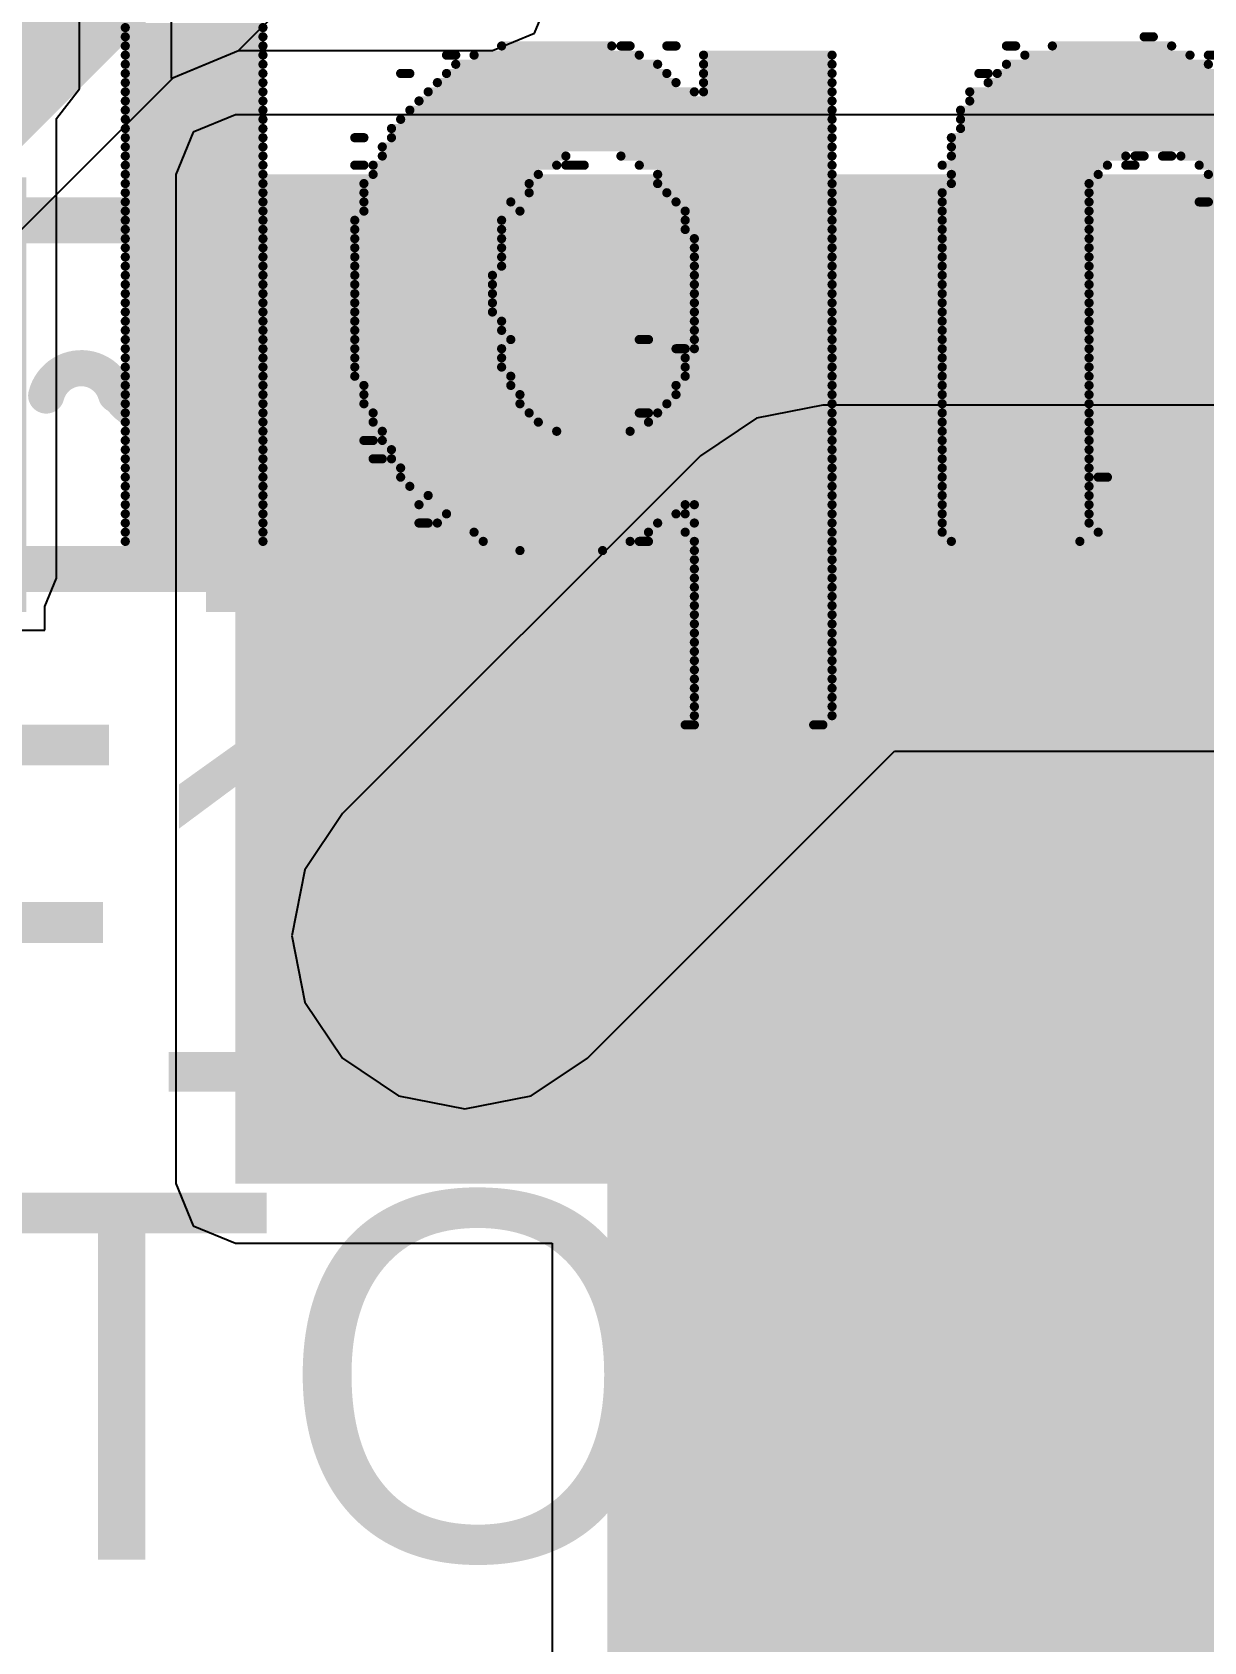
# Model space of a CAD drawing. Header units: millimetres. Extents: x -0.42 to 2.4, y -0.33 to 1.81.
# Drawn here: x 0.3799 to 0.5075, y 0.3821 to 0.5575 of the extents above; entities that cross this region are included whole.
import ezdxf

# ---------------------------------------------------------------- set-up
doc = ezdxf.new("R2010")
doc.units = ezdxf.units.MM
doc.header["$MEASUREMENT"] = 0
for name, color, linetype in [('BottomLayer', 5, 'Continuous'), ('BottomOverlay', 54, 'Continuous'), ('BottomSolder', 6, 'Continuous'), ('TopLayer', 1, 'Continuous'), ('TopOverlay', 2, 'Continuous'), ('TopPaste', 8, 'Continuous'), ('TopSolder', 216, 'Continuous'), ('ViaHoleLayer', 16, 'Continuous')]:
    doc.layers.add(name, color=color, linetype=linetype)
doc.styles.add('Arial', font='arial.ttf', dxfattribs={"height": 0.2})

# ---------------------------------------------------------------- blocks, each defined once
blk = doc.blocks.new('SOT_89_3_16')
at = {"layer": 'TopLayer'}
blk.add_hatch(color=1, dxfattribs=at).paths.add_polyline_path([(-0.03805, 0.10423), (0.03805, 0.10423), (0.03805, -0.01506), (-0.03805, -0.01506)])
at = {"layer": 'TopPaste'}
blk.add_hatch(color=8, dxfattribs=at).paths.add_polyline_path([(-0.03805, 0.10423), (0.03805, 0.10423), (0.03805, -0.01506), (-0.03805, -0.01506)])
at = {"layer": 'TopSolder'}
blk.add_hatch(color=216, dxfattribs=at).paths.add_polyline_path([(-0.04205, 0.10823), (0.04205, 0.10823), (0.04205, -0.01906), (-0.04205, -0.01906)])
at = {"layer": 'TopOverlay', "const_width": 0.005}
for points in [[(-0.091, -0.035), (-0.091, 0.068)], [(-0.091, 0.068), (-0.044, 0.068)]]:
    blk.add_lwpolyline(points, dxfattribs=at)
at = {"layer": 'TopOverlay', "const_width": 0.0025}
for points in [[(-0.09225, 0.068, 1), (-0.08975, 0.068, 1)], [(-0.09225, 0.068, 1), (-0.08975, 0.068, 1)], [(-0.04525, 0.068, 1), (-0.04275, 0.068, 1)]]:
    blk.add_lwpolyline(points, format="xyb", close=True, dxfattribs=at)
blk = doc.blocks.new('_____0603_38')
at = {"layer": 'TopLayer'}
for points in [[(-0.01378, -0.01969), (-0.05315, -0.01969), (-0.05315, 0.01969), (-0.01378, 0.01969)], [(0.05315, -0.01969), (0.01378, -0.01969), (0.01378, 0.01969), (0.05315, 0.01969)]]:
    blk.add_hatch(color=1, dxfattribs=at).paths.add_polyline_path(points)
at = {"layer": 'TopPaste'}
for points in [[(-0.01378, -0.01969), (-0.05315, -0.01969), (-0.05315, 0.01969), (-0.01378, 0.01969)], [(0.05315, -0.01969), (0.01378, -0.01969), (0.01378, 0.01969), (0.05315, 0.01969)]]:
    blk.add_hatch(color=8, dxfattribs=at).paths.add_polyline_path(points)
at = {"layer": 'TopSolder'}
for points in [[(-0.00978, -0.02369), (-0.05715, -0.02369), (-0.05715, 0.02369), (-0.00978, 0.02369)], [(0.05715, -0.02369), (0.00978, -0.02369), (0.00978, 0.02369), (0.05715, 0.02369)]]:
    blk.add_hatch(color=216, dxfattribs=at).paths.add_polyline_path(points)
at = {"layer": 'TopOverlay', "const_width": 0.005}
for points in [[(-0.01, 0.019), (0.01, 0.019)], [(-0.01, -0.019), (0.01, -0.019)]]:
    blk.add_lwpolyline(points, dxfattribs=at)
at = {"layer": 'TopOverlay'}
for points, const_width in [([(-0.01125, 0.019, 1), (-0.00875, 0.019, 1)], 0.0025), ([(0.00875, 0.019, 1), (0.01125, 0.019, 1)], 0.0025), ([(0.00674, 0.00181, 1), (0.00871, 0.00181, 1)], 0.00197), ([(-0.0086, -0.0001, 1), (-0.00663, -0.0001, 1)], 0.00197), ([(-0.00098, 0, 1), (0.00098, 0, 1)], 0.00197), ([(-0.00071, 0.00008, 1), (0.00126, 0.00008, 1)], 0.00197), ([(-0.01125, -0.019, 1), (-0.00875, -0.019, 1)], 0.0025), ([(0.00875, -0.019, 1), (0.01125, -0.019, 1)], 0.0025)]:
    blk.add_lwpolyline(points, format="xyb", close=True, dxfattribs=dict(at, const_width=const_width))
at = {"layer": 'TopOverlay', "const_width": 0.00394}
for points in [[(-0.00761, -0.0001, -0.770164), (0, 0)], [(0.00773, 0.00181, -0.784117), (0.00028, 0.00008)]]:
    blk.add_lwpolyline(points, format="xyb", dxfattribs=at)

msp = doc.modelspace()

# ---------------------------------------------------------------- hatches: boundary and pattern name
at = {"layer": 'BottomLayer'}
h = msp.add_hatch(color=5, dxfattribs=at)
edge = h.paths.add_edge_path()
edge.add_arc((0.469, 0.498), 0.01181, 0, 360)
h = msp.add_hatch(color=5, dxfattribs=at)
edge = h.paths.add_edge_path()
edge.add_arc((0.427, 0.459), 0.01181, 0, 360)
at = {"layer": 'BottomSolder'}
h = msp.add_hatch(color=6, dxfattribs=at)
edge = h.paths.add_edge_path()
edge.add_arc((0.469, 0.498), 0.01581, 0, 360)
h = msp.add_hatch(color=6, dxfattribs=at)
edge = h.paths.add_edge_path()
edge.add_arc((0.52, 0.498), 0.01581, 0, 360)
h = msp.add_hatch(color=6, dxfattribs=at)
edge = h.paths.add_edge_path()
edge.add_arc((0.427, 0.459), 0.01581, 0, 360)
at = {"layer": 'TopLayer'}
for points in [[(0.402, 0.432), (0.626, 0.432), (0.626, 0.542), (0.402, 0.542)], [(0.443, 0.377), (0.626, 0.377), (0.626, 0.47), (0.443, 0.47)]]:
    msp.add_hatch(color=1, dxfattribs=at).paths.add_polyline_path(points)
h = msp.add_hatch(color=1, dxfattribs=at)
edge = h.paths.add_edge_path()
edge.add_arc((0.469, 0.498), 0.01181, 0, 360)
h = msp.add_hatch(color=1, dxfattribs=at)
edge = h.paths.add_edge_path()
edge.add_arc((0.427, 0.459), 0.01181, 0, 360)
at = {"layer": 'TopSolder'}
h = msp.add_hatch(color=216, dxfattribs=at)
edge = h.paths.add_edge_path()
edge.add_arc((0.469, 0.498), 0.01581, 0, 360)
h = msp.add_hatch(color=216, dxfattribs=at)
edge = h.paths.add_edge_path()
edge.add_arc((0.52, 0.498), 0.01581, 0, 360)
h = msp.add_hatch(color=216, dxfattribs=at)
edge = h.paths.add_edge_path()
edge.add_arc((0.427, 0.459), 0.01581, 0, 360)
at = {"layer": 'ViaHoleLayer'}
h = msp.add_hatch(color=16, dxfattribs=at)
edge = h.paths.add_edge_path()
edge.add_arc((0.469, 0.498), 0.00591, 0, 360)
h = msp.add_hatch(color=16, dxfattribs=at)
edge = h.paths.add_edge_path()
edge.add_arc((0.427, 0.459), 0.00591, 0, 360)

# ---------------------------------------------------------------- linework, layer by layer
at = {"layer": 'BottomLayer'}
for p, q in [((0.40235, 0.55551), (0.40849, 0.56165)), ((0.39524, 0.55256), (0.40235, 0.55551)), ((0.31386, 0.47119), (0.39524, 0.55256)), ((0.466, 0.51686), (0.45878, 0.51543)), ((0.56497, 0.51686), (0.466, 0.51686)), ((0.45878, 0.51543), (0.45266, 0.51134)), ((0.45266, 0.51134), (0.41366, 0.47234)), ((0.44034, 0.44566), (0.47381, 0.47914)), ((0.47381, 0.47914), (0.56319, 0.47914)), ((0.41366, 0.47234), (0.40957, 0.46622)), ((0.40957, 0.46622), (0.40814, 0.459)), ((0.40814, 0.459), (0.40957, 0.45178)), ((0.40957, 0.45178), (0.41366, 0.44566)), ((0.41366, 0.44566), (0.41978, 0.44157)), ((0.43422, 0.44157), (0.44034, 0.44566)), ((0.41978, 0.44157), (0.427, 0.44014)), ((0.427, 0.44014), (0.43422, 0.44157))]:
    msp.add_line(p, q, dxfattribs=at)
at = {"layer": 'BottomLayer', "const_width": 0.025}
for points in [[(0.295, 0.479), (0.39, 0.574)], [(0.427, 0.459), (0.466, 0.498)], [(0.466, 0.498), (0.52, 0.498)], [(0.52, 0.498), (0.569, 0.498)]]:
    msp.add_lwpolyline(points, dxfattribs=at)
at = {"layer": 'BottomLayer', "const_width": 0.0125}
for points in [[(0.45975, 0.498, 1), (0.47225, 0.498, 1)], [(0.45975, 0.498, 1), (0.47225, 0.498, 1)], [(0.51375, 0.498, 1), (0.52625, 0.498, 1)], [(0.51375, 0.498, 1), (0.52625, 0.498, 1)], [(0.42075, 0.459, 1), (0.43325, 0.459, 1)]]:
    msp.add_lwpolyline(points, format="xyb", close=True, dxfattribs=at)
at = {"layer": 'BottomOverlay', "const_width": 0.001}
for points in [[(0.39, 0.558), (0.405, 0.558)], [(0.39, 0.557), (0.405, 0.557)], [(0.39, 0.556), (0.405, 0.556)], [(0.431, 0.556), (0.443, 0.556)], [(0.444, 0.556), (0.445, 0.556)], [(0.449, 0.556), (0.45, 0.556)], [(0.486, 0.556), (0.487, 0.556)], [(0.491, 0.556), (0.504, 0.556)], [(0.501, 0.557), (0.502, 0.557)], [(0.39, 0.555), (0.405, 0.555)], [(0.39, 0.554), (0.405, 0.554)], [(0.425, 0.555), (0.426, 0.555)], [(0.426, 0.554), (0.448, 0.554)], [(0.428, 0.555), (0.446, 0.555)], [(0.453, 0.555), (0.467, 0.555)], [(0.453, 0.554), (0.467, 0.554)], [(0.486, 0.554), (0.508, 0.554)], [(0.488, 0.555), (0.506, 0.555)], [(0.508, 0.555), (0.509, 0.555)], [(0.39, 0.553), (0.405, 0.553)], [(0.42, 0.553), (0.421, 0.553)], [(0.425, 0.553), (0.449, 0.553)], [(0.453, 0.553), (0.467, 0.553)], [(0.483, 0.553), (0.484, 0.553)], [(0.485, 0.553), (0.509, 0.553)], [(0.39, 0.552), (0.405, 0.552)], [(0.39, 0.551), (0.405, 0.551)], [(0.423, 0.551), (0.452, 0.551)], [(0.424, 0.552), (0.45, 0.552)], [(0.453, 0.552), (0.467, 0.552)], [(0.453, 0.551), (0.467, 0.551)], [(0.482, 0.551), (0.511, 0.551)], [(0.484, 0.552), (0.511, 0.552)], [(0.39, 0.55), (0.405, 0.55)], [(0.39, 0.549), (0.405, 0.549)], [(0.421, 0.549), (0.467, 0.549)], [(0.422, 0.55), (0.467, 0.55)], [(0.481, 0.549), (0.558, 0.549)], [(0.482, 0.55), (0.512, 0.55)], [(0.39, 0.548), (0.405, 0.548)], [(0.39, 0.547), (0.405, 0.547)], [(0.419, 0.547), (0.467, 0.547)], [(0.42, 0.548), (0.467, 0.548)], [(0.481, 0.548), (0.558, 0.548)], [(0.481, 0.547), (0.558, 0.547)], [(0.39, 0.546), (0.405, 0.546)], [(0.415, 0.546), (0.416, 0.546)], [(0.419, 0.546), (0.467, 0.546)], [(0.48, 0.546), (0.558, 0.546)], [(0.39, 0.545), (0.405, 0.545)], [(0.39, 0.544), (0.405, 0.544)], [(0.418, 0.545), (0.467, 0.545)], [(0.418, 0.544), (0.438, 0.544)], [(0.444, 0.544), (0.467, 0.544)], [(0.48, 0.545), (0.558, 0.545)], [(0.48, 0.544), (0.499, 0.544)], [(0.5, 0.544), (0.501, 0.544)], [(0.503, 0.544), (0.504, 0.544)], [(0.505, 0.544), (0.529, 0.544)], [(0.39, 0.543), (0.405, 0.543)], [(0.39, 0.542), (0.405, 0.542)], [(0.415, 0.543), (0.416, 0.543)], [(0.417, 0.543), (0.437, 0.543)], [(0.417, 0.542), (0.435, 0.542)], [(0.438, 0.543), (0.44, 0.543)], [(0.446, 0.543), (0.467, 0.543)], [(0.448, 0.542), (0.467, 0.542)], [(0.479, 0.543), (0.497, 0.543)], [(0.48, 0.542), (0.496, 0.542)], [(0.499, 0.543), (0.5, 0.543)], [(0.507, 0.543), (0.528, 0.543)], [(0.508, 0.542), (0.528, 0.542)], [(0.39, 0.541), (0.405, 0.541)], [(0.39, 0.54), (0.405, 0.54)], [(0.416, 0.541), (0.434, 0.541)], [(0.416, 0.54), (0.434, 0.54)], [(0.448, 0.541), (0.467, 0.541)], [(0.449, 0.54), (0.467, 0.54)], [(0.479, 0.54), (0.495, 0.54)], [(0.48, 0.541), (0.495, 0.541)], [(0.39, 0.539), (0.405, 0.539)], [(0.416, 0.539), (0.432, 0.539)], [(0.45, 0.539), (0.467, 0.539)], [(0.479, 0.539), (0.495, 0.539)], [(0.507, 0.539), (0.508, 0.539)], [(0.39, 0.538), (0.405, 0.538)], [(0.39, 0.537), (0.405, 0.537)], [(0.415, 0.537), (0.431, 0.537)], [(0.416, 0.538), (0.433, 0.538)], [(0.451, 0.538), (0.467, 0.538)], [(0.451, 0.537), (0.467, 0.537)], [(0.479, 0.538), (0.495, 0.538)], [(0.479, 0.537), (0.495, 0.537)], [(0.39, 0.536), (0.405, 0.536)], [(0.39, 0.535), (0.405, 0.535)], [(0.415, 0.536), (0.431, 0.536)], [(0.415, 0.535), (0.431, 0.535)], [(0.451, 0.536), (0.467, 0.536)], [(0.452, 0.535), (0.467, 0.535)], [(0.479, 0.536), (0.495, 0.536)], [(0.479, 0.535), (0.495, 0.535)], [(0.39, 0.534), (0.405, 0.534)], [(0.39, 0.533), (0.405, 0.533)], [(0.415, 0.534), (0.431, 0.534)], [(0.415, 0.533), (0.431, 0.533)], [(0.452, 0.534), (0.467, 0.534)], [(0.452, 0.533), (0.467, 0.533)], [(0.479, 0.534), (0.495, 0.534)], [(0.479, 0.533), (0.495, 0.533)], [(0.39, 0.532), (0.405, 0.532)], [(0.415, 0.532), (0.431, 0.532)], [(0.452, 0.532), (0.467, 0.532)], [(0.479, 0.532), (0.495, 0.532)], [(0.39, 0.531), (0.405, 0.531)], [(0.39, 0.53), (0.405, 0.53)], [(0.415, 0.531), (0.43, 0.531)], [(0.415, 0.53), (0.43, 0.53)], [(0.452, 0.531), (0.467, 0.531)], [(0.452, 0.53), (0.467, 0.53)], [(0.479, 0.531), (0.495, 0.531)], [(0.479, 0.53), (0.495, 0.53)], [(0.39, 0.529), (0.405, 0.529)], [(0.39, 0.528), (0.405, 0.528)], [(0.415, 0.529), (0.43, 0.529)], [(0.415, 0.528), (0.43, 0.528)], [(0.452, 0.529), (0.467, 0.529)], [(0.452, 0.528), (0.467, 0.528)], [(0.479, 0.529), (0.495, 0.529)], [(0.479, 0.528), (0.495, 0.528)], [(0.39, 0.527), (0.405, 0.527)], [(0.39, 0.526), (0.405, 0.526)], [(0.415, 0.527), (0.43, 0.527)], [(0.415, 0.526), (0.431, 0.526)], [(0.452, 0.527), (0.467, 0.527)], [(0.452, 0.526), (0.467, 0.526)], [(0.479, 0.527), (0.495, 0.527)], [(0.479, 0.526), (0.495, 0.526)], [(0.39, 0.525), (0.405, 0.525)], [(0.415, 0.525), (0.431, 0.525)], [(0.452, 0.525), (0.467, 0.525)], [(0.479, 0.525), (0.495, 0.525)], [(0.39, 0.524), (0.405, 0.524)], [(0.39, 0.523), (0.405, 0.523)], [(0.415, 0.524), (0.432, 0.524)], [(0.415, 0.523), (0.431, 0.523)], [(0.446, 0.524), (0.447, 0.524)], [(0.45, 0.523), (0.451, 0.523)], [(0.452, 0.524), (0.467, 0.524)], [(0.452, 0.523), (0.467, 0.523)], [(0.479, 0.524), (0.495, 0.524)], [(0.479, 0.523), (0.495, 0.523)], [(0.39, 0.522), (0.405, 0.522)], [(0.39, 0.521), (0.405, 0.521)], [(0.415, 0.522), (0.431, 0.522)], [(0.415, 0.521), (0.431, 0.521)], [(0.451, 0.522), (0.467, 0.522)], [(0.451, 0.521), (0.467, 0.521)], [(0.479, 0.522), (0.495, 0.522)], [(0.479, 0.521), (0.495, 0.521)], [(0.39, 0.52), (0.405, 0.52)], [(0.39, 0.519), (0.405, 0.519)], [(0.415, 0.52), (0.432, 0.52)], [(0.416, 0.519), (0.432, 0.519)], [(0.45, 0.519), (0.467, 0.519)], [(0.451, 0.52), (0.467, 0.52)], [(0.479, 0.52), (0.495, 0.52)], [(0.479, 0.519), (0.495, 0.519)], [(0.39, 0.518), (0.405, 0.518)], [(0.416, 0.518), (0.433, 0.518)], [(0.45, 0.518), (0.467, 0.518)], [(0.479, 0.518), (0.495, 0.518)], [(0.39, 0.517), (0.405, 0.517)], [(0.39, 0.516), (0.405, 0.516)], [(0.416, 0.517), (0.433, 0.517)], [(0.417, 0.516), (0.434, 0.516)], [(0.446, 0.516), (0.447, 0.516)], [(0.448, 0.516), (0.467, 0.516)], [(0.449, 0.517), (0.467, 0.517)], [(0.479, 0.517), (0.495, 0.517)], [(0.479, 0.516), (0.495, 0.516)], [(0.39, 0.515), (0.405, 0.515)], [(0.39, 0.514), (0.405, 0.514)], [(0.417, 0.515), (0.435, 0.515)], [(0.418, 0.514), (0.437, 0.514)], [(0.445, 0.514), (0.467, 0.514)], [(0.447, 0.515), (0.467, 0.515)], [(0.479, 0.515), (0.495, 0.515)], [(0.479, 0.514), (0.495, 0.514)], [(0.39, 0.513), (0.405, 0.513)], [(0.39, 0.512), (0.405, 0.512)], [(0.416, 0.513), (0.417, 0.513)], [(0.418, 0.513), (0.467, 0.513)], [(0.419, 0.512), (0.467, 0.512)], [(0.479, 0.513), (0.495, 0.513)], [(0.479, 0.512), (0.495, 0.512)], [(0.39, 0.511), (0.405, 0.511)], [(0.417, 0.511), (0.418, 0.511)], [(0.419, 0.511), (0.467, 0.511)], [(0.479, 0.511), (0.495, 0.511)], [(0.39, 0.51), (0.405, 0.51)], [(0.39, 0.509), (0.405, 0.509)], [(0.42, 0.51), (0.467, 0.51)], [(0.42, 0.509), (0.467, 0.509)], [(0.479, 0.51), (0.495, 0.51)], [(0.479, 0.509), (0.495, 0.509)], [(0.496, 0.509), (0.497, 0.509)], [(0.39, 0.508), (0.405, 0.508)], [(0.39, 0.507), (0.405, 0.507)], [(0.421, 0.508), (0.467, 0.508)], [(0.423, 0.507), (0.467, 0.507)], [(0.479, 0.508), (0.495, 0.508)], [(0.479, 0.507), (0.495, 0.507)], [(0.39, 0.506), (0.405, 0.506)], [(0.39, 0.505), (0.405, 0.505)], [(0.422, 0.506), (0.451, 0.506)], [(0.425, 0.505), (0.45, 0.505)], [(0.451, 0.505), (0.467, 0.505)], [(0.452, 0.506), (0.467, 0.506)], [(0.479, 0.506), (0.495, 0.506)], [(0.479, 0.505), (0.495, 0.505)], [(0.39, 0.504), (0.405, 0.504)], [(0.422, 0.504), (0.423, 0.504)], [(0.424, 0.504), (0.448, 0.504)], [(0.452, 0.504), (0.467, 0.504)], [(0.479, 0.504), (0.495, 0.504)], [(0.39, 0.503), (0.405, 0.503)], [(0.39, 0.502), (0.405, 0.502)], [(0.428, 0.503), (0.447, 0.503)], [(0.429, 0.502), (0.445, 0.502)], [(0.446, 0.502), (0.447, 0.502)], [(0.451, 0.503), (0.467, 0.503)], [(0.452, 0.502), (0.467, 0.502)], [(0.479, 0.503), (0.496, 0.503)], [(0.48, 0.502), (0.494, 0.502)], [(0.433, 0.501), (0.442, 0.501)], [(0.452, 0.501), (0.467, 0.501)], [(0.452, 0.5), (0.467, 0.5)], [(0.452, 0.499), (0.467, 0.499)], [(0.452, 0.498), (0.467, 0.498)], [(0.452, 0.497), (0.467, 0.497)], [(0.452, 0.496), (0.467, 0.496)], [(0.452, 0.495), (0.467, 0.495)], [(0.452, 0.494), (0.467, 0.494)], [(0.452, 0.493), (0.467, 0.493)], [(0.452, 0.492), (0.467, 0.492)], [(0.452, 0.491), (0.467, 0.491)], [(0.452, 0.49), (0.467, 0.49)], [(0.452, 0.489), (0.467, 0.489)], [(0.452, 0.488), (0.467, 0.488)], [(0.452, 0.487), (0.467, 0.487)], [(0.452, 0.486), (0.467, 0.486)], [(0.452, 0.485), (0.467, 0.485)], [(0.452, 0.484), (0.467, 0.484)], [(0.451, 0.482), (0.452, 0.482)], [(0.452, 0.483), (0.467, 0.483)], [(0.465, 0.482), (0.466, 0.482)]]:
    msp.add_lwpolyline(points, dxfattribs=at)
at = {"layer": 'BottomOverlay', "const_width": 0.0005}
for points in [[(0.38975, 0.558, 1), (0.39025, 0.558, 1)], [(0.40475, 0.558, 1), (0.40525, 0.558, 1)], [(0.38975, 0.557, 1), (0.39025, 0.557, 1)], [(0.38975, 0.556, 1), (0.39025, 0.556, 1)], [(0.40475, 0.557, 1), (0.40525, 0.557, 1)], [(0.40475, 0.556, 1), (0.40525, 0.556, 1)], [(0.43075, 0.556, 1), (0.43125, 0.556, 1)], [(0.44275, 0.556, 1), (0.44325, 0.556, 1)], [(0.44375, 0.556, 1), (0.44425, 0.556, 1)], [(0.44475, 0.556, 1), (0.44525, 0.556, 1)], [(0.44875, 0.556, 1), (0.44925, 0.556, 1)], [(0.44975, 0.556, 1), (0.45025, 0.556, 1)], [(0.48575, 0.556, 1), (0.48625, 0.556, 1)], [(0.48675, 0.556, 1), (0.48725, 0.556, 1)], [(0.49075, 0.556, 1), (0.49125, 0.556, 1)], [(0.50075, 0.557, 1), (0.50125, 0.557, 1)], [(0.50175, 0.557, 1), (0.50225, 0.557, 1)], [(0.50375, 0.556, 1), (0.50425, 0.556, 1)], [(0.38975, 0.555, 1), (0.39025, 0.555, 1)], [(0.38975, 0.554, 1), (0.39025, 0.554, 1)], [(0.40475, 0.555, 1), (0.40525, 0.555, 1)], [(0.40475, 0.554, 1), (0.40525, 0.554, 1)], [(0.42475, 0.555, 1), (0.42525, 0.555, 1)], [(0.42575, 0.555, 1), (0.42625, 0.555, 1)], [(0.42575, 0.554, 1), (0.42625, 0.554, 1)], [(0.42775, 0.555, 1), (0.42825, 0.555, 1)], [(0.44575, 0.555, 1), (0.44625, 0.555, 1)], [(0.44775, 0.554, 1), (0.44825, 0.554, 1)], [(0.45275, 0.555, 1), (0.45325, 0.555, 1)], [(0.45275, 0.554, 1), (0.45325, 0.554, 1)], [(0.46675, 0.555, 1), (0.46725, 0.555, 1)], [(0.46675, 0.554, 1), (0.46725, 0.554, 1)], [(0.48575, 0.554, 1), (0.48625, 0.554, 1)], [(0.48775, 0.555, 1), (0.48825, 0.555, 1)], [(0.50575, 0.555, 1), (0.50625, 0.555, 1)], [(0.50775, 0.555, 1), (0.50825, 0.555, 1)], [(0.50775, 0.554, 1), (0.50825, 0.554, 1)], [(0.38975, 0.553, 1), (0.39025, 0.553, 1)], [(0.40475, 0.553, 1), (0.40525, 0.553, 1)], [(0.41975, 0.553, 1), (0.42025, 0.553, 1)], [(0.42075, 0.553, 1), (0.42125, 0.553, 1)], [(0.42475, 0.553, 1), (0.42525, 0.553, 1)], [(0.44875, 0.553, 1), (0.44925, 0.553, 1)], [(0.45275, 0.553, 1), (0.45325, 0.553, 1)], [(0.46675, 0.553, 1), (0.46725, 0.553, 1)], [(0.48275, 0.553, 1), (0.48325, 0.553, 1)], [(0.48375, 0.553, 1), (0.48425, 0.553, 1)], [(0.48475, 0.553, 1), (0.48525, 0.553, 1)], [(0.38975, 0.552, 1), (0.39025, 0.552, 1)], [(0.38975, 0.551, 1), (0.39025, 0.551, 1)], [(0.40475, 0.552, 1), (0.40525, 0.552, 1)], [(0.40475, 0.551, 1), (0.40525, 0.551, 1)], [(0.42275, 0.551, 1), (0.42325, 0.551, 1)], [(0.42375, 0.552, 1), (0.42425, 0.552, 1)], [(0.44975, 0.552, 1), (0.45025, 0.552, 1)], [(0.45175, 0.551, 1), (0.45225, 0.551, 1)], [(0.45275, 0.552, 1), (0.45325, 0.552, 1)], [(0.45275, 0.551, 1), (0.45325, 0.551, 1)], [(0.46675, 0.552, 1), (0.46725, 0.552, 1)], [(0.46675, 0.551, 1), (0.46725, 0.551, 1)], [(0.48175, 0.551, 1), (0.48225, 0.551, 1)], [(0.48375, 0.552, 1), (0.48425, 0.552, 1)], [(0.38975, 0.55, 1), (0.39025, 0.55, 1)], [(0.38975, 0.549, 1), (0.39025, 0.549, 1)], [(0.40475, 0.55, 1), (0.40525, 0.55, 1)], [(0.40475, 0.549, 1), (0.40525, 0.549, 1)], [(0.42075, 0.549, 1), (0.42125, 0.549, 1)], [(0.42175, 0.55, 1), (0.42225, 0.55, 1)], [(0.46675, 0.55, 1), (0.46725, 0.55, 1)], [(0.46675, 0.549, 1), (0.46725, 0.549, 1)], [(0.48075, 0.549, 1), (0.48125, 0.549, 1)], [(0.48175, 0.55, 1), (0.48225, 0.55, 1)], [(0.38975, 0.548, 1), (0.39025, 0.548, 1)], [(0.38975, 0.547, 1), (0.39025, 0.547, 1)], [(0.40475, 0.548, 1), (0.40525, 0.548, 1)], [(0.40475, 0.547, 1), (0.40525, 0.547, 1)], [(0.41875, 0.547, 1), (0.41925, 0.547, 1)], [(0.41975, 0.548, 1), (0.42025, 0.548, 1)], [(0.46675, 0.548, 1), (0.46725, 0.548, 1)], [(0.46675, 0.547, 1), (0.46725, 0.547, 1)], [(0.48075, 0.548, 1), (0.48125, 0.548, 1)], [(0.48075, 0.547, 1), (0.48125, 0.547, 1)], [(0.38975, 0.546, 1), (0.39025, 0.546, 1)], [(0.40475, 0.546, 1), (0.40525, 0.546, 1)], [(0.41475, 0.546, 1), (0.41525, 0.546, 1)], [(0.41575, 0.546, 1), (0.41625, 0.546, 1)], [(0.41875, 0.546, 1), (0.41925, 0.546, 1)], [(0.46675, 0.546, 1), (0.46725, 0.546, 1)], [(0.47975, 0.546, 1), (0.48025, 0.546, 1)], [(0.38975, 0.545, 1), (0.39025, 0.545, 1)], [(0.38975, 0.544, 1), (0.39025, 0.544, 1)], [(0.40475, 0.545, 1), (0.40525, 0.545, 1)], [(0.40475, 0.544, 1), (0.40525, 0.544, 1)], [(0.41775, 0.545, 1), (0.41825, 0.545, 1)], [(0.41775, 0.544, 1), (0.41825, 0.544, 1)], [(0.43775, 0.544, 1), (0.43825, 0.544, 1)], [(0.44375, 0.544, 1), (0.44425, 0.544, 1)], [(0.46675, 0.545, 1), (0.46725, 0.545, 1)], [(0.46675, 0.544, 1), (0.46725, 0.544, 1)], [(0.47975, 0.545, 1), (0.48025, 0.545, 1)], [(0.47975, 0.544, 1), (0.48025, 0.544, 1)], [(0.49875, 0.544, 1), (0.49925, 0.544, 1)], [(0.49975, 0.544, 1), (0.50025, 0.544, 1)], [(0.50075, 0.544, 1), (0.50125, 0.544, 1)], [(0.50275, 0.544, 1), (0.50325, 0.544, 1)], [(0.50375, 0.544, 1), (0.50425, 0.544, 1)], [(0.50475, 0.544, 1), (0.50525, 0.544, 1)], [(0.38975, 0.543, 1), (0.39025, 0.543, 1)], [(0.38975, 0.542, 1), (0.39025, 0.542, 1)], [(0.40475, 0.543, 1), (0.40525, 0.543, 1)], [(0.40475, 0.542, 1), (0.40525, 0.542, 1)], [(0.41475, 0.543, 1), (0.41525, 0.543, 1)], [(0.41575, 0.543, 1), (0.41625, 0.543, 1)], [(0.41675, 0.543, 1), (0.41725, 0.543, 1)], [(0.41675, 0.542, 1), (0.41725, 0.542, 1)], [(0.43475, 0.542, 1), (0.43525, 0.542, 1)], [(0.43675, 0.543, 1), (0.43725, 0.543, 1)], [(0.43775, 0.543, 1), (0.43825, 0.543, 1)], [(0.43975, 0.543, 1), (0.44025, 0.543, 1)], [(0.44575, 0.543, 1), (0.44625, 0.543, 1)], [(0.44775, 0.542, 1), (0.44825, 0.542, 1)], [(0.46675, 0.543, 1), (0.46725, 0.543, 1)], [(0.46675, 0.542, 1), (0.46725, 0.542, 1)], [(0.47875, 0.543, 1), (0.47925, 0.543, 1)], [(0.47975, 0.542, 1), (0.48025, 0.542, 1)], [(0.49575, 0.542, 1), (0.49625, 0.542, 1)], [(0.49675, 0.543, 1), (0.49725, 0.543, 1)], [(0.49875, 0.543, 1), (0.49925, 0.543, 1)], [(0.49975, 0.543, 1), (0.50025, 0.543, 1)], [(0.50675, 0.543, 1), (0.50725, 0.543, 1)], [(0.50775, 0.542, 1), (0.50825, 0.542, 1)], [(0.38975, 0.541, 1), (0.39025, 0.541, 1)], [(0.38975, 0.54, 1), (0.39025, 0.54, 1)], [(0.40475, 0.541, 1), (0.40525, 0.541, 1)], [(0.40475, 0.54, 1), (0.40525, 0.54, 1)], [(0.41575, 0.541, 1), (0.41625, 0.541, 1)], [(0.41575, 0.54, 1), (0.41625, 0.54, 1)], [(0.43375, 0.541, 1), (0.43425, 0.541, 1)], [(0.43375, 0.54, 1), (0.43425, 0.54, 1)], [(0.44775, 0.541, 1), (0.44825, 0.541, 1)], [(0.44875, 0.54, 1), (0.44925, 0.54, 1)], [(0.46675, 0.541, 1), (0.46725, 0.541, 1)], [(0.46675, 0.54, 1), (0.46725, 0.54, 1)], [(0.47875, 0.54, 1), (0.47925, 0.54, 1)], [(0.47975, 0.541, 1), (0.48025, 0.541, 1)], [(0.49475, 0.541, 1), (0.49525, 0.541, 1)], [(0.49475, 0.54, 1), (0.49525, 0.54, 1)], [(0.38975, 0.539, 1), (0.39025, 0.539, 1)], [(0.40475, 0.539, 1), (0.40525, 0.539, 1)], [(0.41575, 0.539, 1), (0.41625, 0.539, 1)], [(0.43175, 0.539, 1), (0.43225, 0.539, 1)], [(0.44975, 0.539, 1), (0.45025, 0.539, 1)], [(0.46675, 0.539, 1), (0.46725, 0.539, 1)], [(0.47875, 0.539, 1), (0.47925, 0.539, 1)], [(0.49475, 0.539, 1), (0.49525, 0.539, 1)], [(0.50675, 0.539, 1), (0.50725, 0.539, 1)], [(0.50775, 0.539, 1), (0.50825, 0.539, 1)], [(0.38975, 0.538, 1), (0.39025, 0.538, 1)], [(0.38975, 0.537, 1), (0.39025, 0.537, 1)], [(0.40475, 0.538, 1), (0.40525, 0.538, 1)], [(0.40475, 0.537, 1), (0.40525, 0.537, 1)], [(0.41475, 0.537, 1), (0.41525, 0.537, 1)], [(0.41575, 0.538, 1), (0.41625, 0.538, 1)], [(0.43075, 0.537, 1), (0.43125, 0.537, 1)], [(0.43275, 0.538, 1), (0.43325, 0.538, 1)], [(0.45075, 0.538, 1), (0.45125, 0.538, 1)], [(0.45075, 0.537, 1), (0.45125, 0.537, 1)], [(0.46675, 0.538, 1), (0.46725, 0.538, 1)], [(0.46675, 0.537, 1), (0.46725, 0.537, 1)], [(0.47875, 0.538, 1), (0.47925, 0.538, 1)], [(0.47875, 0.537, 1), (0.47925, 0.537, 1)], [(0.49475, 0.538, 1), (0.49525, 0.538, 1)], [(0.49475, 0.537, 1), (0.49525, 0.537, 1)], [(0.38975, 0.536, 1), (0.39025, 0.536, 1)], [(0.38975, 0.535, 1), (0.39025, 0.535, 1)], [(0.40475, 0.536, 1), (0.40525, 0.536, 1)], [(0.40475, 0.535, 1), (0.40525, 0.535, 1)], [(0.41475, 0.536, 1), (0.41525, 0.536, 1)], [(0.41475, 0.535, 1), (0.41525, 0.535, 1)], [(0.43075, 0.536, 1), (0.43125, 0.536, 1)], [(0.43075, 0.535, 1), (0.43125, 0.535, 1)], [(0.45075, 0.536, 1), (0.45125, 0.536, 1)], [(0.45175, 0.535, 1), (0.45225, 0.535, 1)], [(0.46675, 0.536, 1), (0.46725, 0.536, 1)], [(0.46675, 0.535, 1), (0.46725, 0.535, 1)], [(0.47875, 0.536, 1), (0.47925, 0.536, 1)], [(0.47875, 0.535, 1), (0.47925, 0.535, 1)], [(0.49475, 0.536, 1), (0.49525, 0.536, 1)], [(0.49475, 0.535, 1), (0.49525, 0.535, 1)], [(0.38975, 0.534, 1), (0.39025, 0.534, 1)], [(0.38975, 0.533, 1), (0.39025, 0.533, 1)], [(0.40475, 0.534, 1), (0.40525, 0.534, 1)], [(0.40475, 0.533, 1), (0.40525, 0.533, 1)], [(0.41475, 0.534, 1), (0.41525, 0.534, 1)], [(0.41475, 0.533, 1), (0.41525, 0.533, 1)], [(0.43075, 0.534, 1), (0.43125, 0.534, 1)], [(0.43075, 0.533, 1), (0.43125, 0.533, 1)], [(0.45175, 0.534, 1), (0.45225, 0.534, 1)], [(0.45175, 0.533, 1), (0.45225, 0.533, 1)], [(0.46675, 0.534, 1), (0.46725, 0.534, 1)], [(0.46675, 0.533, 1), (0.46725, 0.533, 1)], [(0.47875, 0.534, 1), (0.47925, 0.534, 1)], [(0.47875, 0.533, 1), (0.47925, 0.533, 1)], [(0.49475, 0.534, 1), (0.49525, 0.534, 1)], [(0.49475, 0.533, 1), (0.49525, 0.533, 1)], [(0.38975, 0.532, 1), (0.39025, 0.532, 1)], [(0.40475, 0.532, 1), (0.40525, 0.532, 1)], [(0.41475, 0.532, 1), (0.41525, 0.532, 1)], [(0.43075, 0.532, 1), (0.43125, 0.532, 1)], [(0.45175, 0.532, 1), (0.45225, 0.532, 1)], [(0.46675, 0.532, 1), (0.46725, 0.532, 1)], [(0.47875, 0.532, 1), (0.47925, 0.532, 1)], [(0.49475, 0.532, 1), (0.49525, 0.532, 1)], [(0.38975, 0.531, 1), (0.39025, 0.531, 1)], [(0.38975, 0.53, 1), (0.39025, 0.53, 1)], [(0.40475, 0.531, 1), (0.40525, 0.531, 1)], [(0.40475, 0.53, 1), (0.40525, 0.53, 1)], [(0.41475, 0.531, 1), (0.41525, 0.531, 1)], [(0.41475, 0.53, 1), (0.41525, 0.53, 1)], [(0.42975, 0.531, 1), (0.43025, 0.531, 1)], [(0.42975, 0.53, 1), (0.43025, 0.53, 1)], [(0.45175, 0.531, 1), (0.45225, 0.531, 1)], [(0.45175, 0.53, 1), (0.45225, 0.53, 1)], [(0.46675, 0.531, 1), (0.46725, 0.531, 1)], [(0.46675, 0.53, 1), (0.46725, 0.53, 1)], [(0.47875, 0.531, 1), (0.47925, 0.531, 1)], [(0.47875, 0.53, 1), (0.47925, 0.53, 1)], [(0.49475, 0.531, 1), (0.49525, 0.531, 1)], [(0.49475, 0.53, 1), (0.49525, 0.53, 1)], [(0.38975, 0.529, 1), (0.39025, 0.529, 1)], [(0.38975, 0.528, 1), (0.39025, 0.528, 1)], [(0.40475, 0.529, 1), (0.40525, 0.529, 1)], [(0.40475, 0.528, 1), (0.40525, 0.528, 1)], [(0.41475, 0.529, 1), (0.41525, 0.529, 1)], [(0.41475, 0.528, 1), (0.41525, 0.528, 1)], [(0.42975, 0.529, 1), (0.43025, 0.529, 1)], [(0.42975, 0.528, 1), (0.43025, 0.528, 1)], [(0.45175, 0.529, 1), (0.45225, 0.529, 1)], [(0.45175, 0.528, 1), (0.45225, 0.528, 1)], [(0.46675, 0.529, 1), (0.46725, 0.529, 1)], [(0.46675, 0.528, 1), (0.46725, 0.528, 1)], [(0.47875, 0.529, 1), (0.47925, 0.529, 1)], [(0.47875, 0.528, 1), (0.47925, 0.528, 1)], [(0.49475, 0.529, 1), (0.49525, 0.529, 1)], [(0.49475, 0.528, 1), (0.49525, 0.528, 1)], [(0.38975, 0.527, 1), (0.39025, 0.527, 1)], [(0.38975, 0.526, 1), (0.39025, 0.526, 1)], [(0.40475, 0.527, 1), (0.40525, 0.527, 1)], [(0.40475, 0.526, 1), (0.40525, 0.526, 1)], [(0.41475, 0.527, 1), (0.41525, 0.527, 1)], [(0.41475, 0.526, 1), (0.41525, 0.526, 1)], [(0.42975, 0.527, 1), (0.43025, 0.527, 1)], [(0.43075, 0.526, 1), (0.43125, 0.526, 1)], [(0.45175, 0.527, 1), (0.45225, 0.527, 1)], [(0.45175, 0.526, 1), (0.45225, 0.526, 1)], [(0.46675, 0.527, 1), (0.46725, 0.527, 1)], [(0.46675, 0.526, 1), (0.46725, 0.526, 1)], [(0.47875, 0.527, 1), (0.47925, 0.527, 1)], [(0.47875, 0.526, 1), (0.47925, 0.526, 1)], [(0.49475, 0.527, 1), (0.49525, 0.527, 1)], [(0.49475, 0.526, 1), (0.49525, 0.526, 1)], [(0.38975, 0.525, 1), (0.39025, 0.525, 1)], [(0.40475, 0.525, 1), (0.40525, 0.525, 1)], [(0.41475, 0.525, 1), (0.41525, 0.525, 1)], [(0.43075, 0.525, 1), (0.43125, 0.525, 1)], [(0.45175, 0.525, 1), (0.45225, 0.525, 1)], [(0.46675, 0.525, 1), (0.46725, 0.525, 1)], [(0.47875, 0.525, 1), (0.47925, 0.525, 1)], [(0.49475, 0.525, 1), (0.49525, 0.525, 1)], [(0.38975, 0.524, 1), (0.39025, 0.524, 1)], [(0.38975, 0.523, 1), (0.39025, 0.523, 1)], [(0.40475, 0.524, 1), (0.40525, 0.524, 1)], [(0.40475, 0.523, 1), (0.40525, 0.523, 1)], [(0.41475, 0.524, 1), (0.41525, 0.524, 1)], [(0.41475, 0.523, 1), (0.41525, 0.523, 1)], [(0.43075, 0.523, 1), (0.43125, 0.523, 1)], [(0.43175, 0.524, 1), (0.43225, 0.524, 1)], [(0.44575, 0.524, 1), (0.44625, 0.524, 1)], [(0.44675, 0.524, 1), (0.44725, 0.524, 1)], [(0.44975, 0.523, 1), (0.45025, 0.523, 1)], [(0.45075, 0.523, 1), (0.45125, 0.523, 1)], [(0.45175, 0.524, 1), (0.45225, 0.524, 1)], [(0.45175, 0.523, 1), (0.45225, 0.523, 1)], [(0.46675, 0.524, 1), (0.46725, 0.524, 1)], [(0.46675, 0.523, 1), (0.46725, 0.523, 1)], [(0.47875, 0.524, 1), (0.47925, 0.524, 1)], [(0.47875, 0.523, 1), (0.47925, 0.523, 1)], [(0.49475, 0.524, 1), (0.49525, 0.524, 1)], [(0.49475, 0.523, 1), (0.49525, 0.523, 1)], [(0.38975, 0.522, 1), (0.39025, 0.522, 1)], [(0.38975, 0.521, 1), (0.39025, 0.521, 1)], [(0.40475, 0.522, 1), (0.40525, 0.522, 1)], [(0.40475, 0.521, 1), (0.40525, 0.521, 1)], [(0.41475, 0.522, 1), (0.41525, 0.522, 1)], [(0.41475, 0.521, 1), (0.41525, 0.521, 1)], [(0.43075, 0.522, 1), (0.43125, 0.522, 1)], [(0.43075, 0.521, 1), (0.43125, 0.521, 1)], [(0.45075, 0.522, 1), (0.45125, 0.522, 1)], [(0.45075, 0.521, 1), (0.45125, 0.521, 1)], [(0.46675, 0.522, 1), (0.46725, 0.522, 1)], [(0.46675, 0.521, 1), (0.46725, 0.521, 1)], [(0.47875, 0.522, 1), (0.47925, 0.522, 1)], [(0.47875, 0.521, 1), (0.47925, 0.521, 1)], [(0.49475, 0.522, 1), (0.49525, 0.522, 1)], [(0.49475, 0.521, 1), (0.49525, 0.521, 1)], [(0.38975, 0.52, 1), (0.39025, 0.52, 1)], [(0.38975, 0.519, 1), (0.39025, 0.519, 1)], [(0.40475, 0.52, 1), (0.40525, 0.52, 1)], [(0.40475, 0.519, 1), (0.40525, 0.519, 1)], [(0.41475, 0.52, 1), (0.41525, 0.52, 1)], [(0.41575, 0.519, 1), (0.41625, 0.519, 1)], [(0.43175, 0.52, 1), (0.43225, 0.52, 1)], [(0.43175, 0.519, 1), (0.43225, 0.519, 1)], [(0.44975, 0.519, 1), (0.45025, 0.519, 1)], [(0.45075, 0.52, 1), (0.45125, 0.52, 1)], [(0.46675, 0.52, 1), (0.46725, 0.52, 1)], [(0.46675, 0.519, 1), (0.46725, 0.519, 1)], [(0.47875, 0.52, 1), (0.47925, 0.52, 1)], [(0.47875, 0.519, 1), (0.47925, 0.519, 1)], [(0.49475, 0.52, 1), (0.49525, 0.52, 1)], [(0.49475, 0.519, 1), (0.49525, 0.519, 1)], [(0.38975, 0.518, 1), (0.39025, 0.518, 1)], [(0.40475, 0.518, 1), (0.40525, 0.518, 1)], [(0.41575, 0.518, 1), (0.41625, 0.518, 1)], [(0.43275, 0.518, 1), (0.43325, 0.518, 1)], [(0.44975, 0.518, 1), (0.45025, 0.518, 1)], [(0.46675, 0.518, 1), (0.46725, 0.518, 1)], [(0.47875, 0.518, 1), (0.47925, 0.518, 1)], [(0.49475, 0.518, 1), (0.49525, 0.518, 1)], [(0.38975, 0.517, 1), (0.39025, 0.517, 1)], [(0.38975, 0.516, 1), (0.39025, 0.516, 1)], [(0.40475, 0.517, 1), (0.40525, 0.517, 1)], [(0.40475, 0.516, 1), (0.40525, 0.516, 1)], [(0.41575, 0.517, 1), (0.41625, 0.517, 1)], [(0.41675, 0.516, 1), (0.41725, 0.516, 1)], [(0.43275, 0.517, 1), (0.43325, 0.517, 1)], [(0.43375, 0.516, 1), (0.43425, 0.516, 1)], [(0.44575, 0.516, 1), (0.44625, 0.516, 1)], [(0.44675, 0.516, 1), (0.44725, 0.516, 1)], [(0.44775, 0.516, 1), (0.44825, 0.516, 1)], [(0.44875, 0.517, 1), (0.44925, 0.517, 1)], [(0.46675, 0.517, 1), (0.46725, 0.517, 1)], [(0.46675, 0.516, 1), (0.46725, 0.516, 1)], [(0.47875, 0.517, 1), (0.47925, 0.517, 1)], [(0.47875, 0.516, 1), (0.47925, 0.516, 1)], [(0.49475, 0.517, 1), (0.49525, 0.517, 1)], [(0.49475, 0.516, 1), (0.49525, 0.516, 1)], [(0.38975, 0.515, 1), (0.39025, 0.515, 1)], [(0.38975, 0.514, 1), (0.39025, 0.514, 1)], [(0.40475, 0.515, 1), (0.40525, 0.515, 1)], [(0.40475, 0.514, 1), (0.40525, 0.514, 1)], [(0.41675, 0.515, 1), (0.41725, 0.515, 1)], [(0.41775, 0.514, 1), (0.41825, 0.514, 1)], [(0.43475, 0.515, 1), (0.43525, 0.515, 1)], [(0.43675, 0.514, 1), (0.43725, 0.514, 1)], [(0.44475, 0.514, 1), (0.44525, 0.514, 1)], [(0.44675, 0.515, 1), (0.44725, 0.515, 1)], [(0.46675, 0.515, 1), (0.46725, 0.515, 1)], [(0.46675, 0.514, 1), (0.46725, 0.514, 1)], [(0.47875, 0.515, 1), (0.47925, 0.515, 1)], [(0.47875, 0.514, 1), (0.47925, 0.514, 1)], [(0.49475, 0.515, 1), (0.49525, 0.515, 1)], [(0.49475, 0.514, 1), (0.49525, 0.514, 1)], [(0.38975, 0.513, 1), (0.39025, 0.513, 1)], [(0.38975, 0.512, 1), (0.39025, 0.512, 1)], [(0.40475, 0.513, 1), (0.40525, 0.513, 1)], [(0.40475, 0.512, 1), (0.40525, 0.512, 1)], [(0.41575, 0.513, 1), (0.41625, 0.513, 1)], [(0.41675, 0.513, 1), (0.41725, 0.513, 1)], [(0.41775, 0.513, 1), (0.41825, 0.513, 1)], [(0.41875, 0.512, 1), (0.41925, 0.512, 1)], [(0.46675, 0.513, 1), (0.46725, 0.513, 1)], [(0.46675, 0.512, 1), (0.46725, 0.512, 1)], [(0.47875, 0.513, 1), (0.47925, 0.513, 1)], [(0.47875, 0.512, 1), (0.47925, 0.512, 1)], [(0.49475, 0.513, 1), (0.49525, 0.513, 1)], [(0.49475, 0.512, 1), (0.49525, 0.512, 1)], [(0.38975, 0.511, 1), (0.39025, 0.511, 1)], [(0.40475, 0.511, 1), (0.40525, 0.511, 1)], [(0.41675, 0.511, 1), (0.41725, 0.511, 1)], [(0.41775, 0.511, 1), (0.41825, 0.511, 1)], [(0.41875, 0.511, 1), (0.41925, 0.511, 1)], [(0.46675, 0.511, 1), (0.46725, 0.511, 1)], [(0.47875, 0.511, 1), (0.47925, 0.511, 1)], [(0.49475, 0.511, 1), (0.49525, 0.511, 1)], [(0.38975, 0.51, 1), (0.39025, 0.51, 1)], [(0.38975, 0.509, 1), (0.39025, 0.509, 1)], [(0.40475, 0.51, 1), (0.40525, 0.51, 1)], [(0.40475, 0.509, 1), (0.40525, 0.509, 1)], [(0.41975, 0.51, 1), (0.42025, 0.51, 1)], [(0.41975, 0.509, 1), (0.42025, 0.509, 1)], [(0.46675, 0.51, 1), (0.46725, 0.51, 1)], [(0.46675, 0.509, 1), (0.46725, 0.509, 1)], [(0.47875, 0.51, 1), (0.47925, 0.51, 1)], [(0.47875, 0.509, 1), (0.47925, 0.509, 1)], [(0.49475, 0.51, 1), (0.49525, 0.51, 1)], [(0.49475, 0.509, 1), (0.49525, 0.509, 1)], [(0.49575, 0.509, 1), (0.49625, 0.509, 1)], [(0.49675, 0.509, 1), (0.49725, 0.509, 1)], [(0.38975, 0.508, 1), (0.39025, 0.508, 1)], [(0.38975, 0.507, 1), (0.39025, 0.507, 1)], [(0.40475, 0.508, 1), (0.40525, 0.508, 1)], [(0.40475, 0.507, 1), (0.40525, 0.507, 1)], [(0.42075, 0.508, 1), (0.42125, 0.508, 1)], [(0.42275, 0.507, 1), (0.42325, 0.507, 1)], [(0.46675, 0.508, 1), (0.46725, 0.508, 1)], [(0.46675, 0.507, 1), (0.46725, 0.507, 1)], [(0.47875, 0.508, 1), (0.47925, 0.508, 1)], [(0.47875, 0.507, 1), (0.47925, 0.507, 1)], [(0.49475, 0.508, 1), (0.49525, 0.508, 1)], [(0.49475, 0.507, 1), (0.49525, 0.507, 1)], [(0.38975, 0.506, 1), (0.39025, 0.506, 1)], [(0.38975, 0.505, 1), (0.39025, 0.505, 1)], [(0.40475, 0.506, 1), (0.40525, 0.506, 1)], [(0.40475, 0.505, 1), (0.40525, 0.505, 1)], [(0.42175, 0.506, 1), (0.42225, 0.506, 1)], [(0.42475, 0.505, 1), (0.42525, 0.505, 1)], [(0.44975, 0.505, 1), (0.45025, 0.505, 1)], [(0.45075, 0.506, 1), (0.45125, 0.506, 1)], [(0.45075, 0.505, 1), (0.45125, 0.505, 1)], [(0.45175, 0.506, 1), (0.45225, 0.506, 1)], [(0.46675, 0.506, 1), (0.46725, 0.506, 1)], [(0.46675, 0.505, 1), (0.46725, 0.505, 1)], [(0.47875, 0.506, 1), (0.47925, 0.506, 1)], [(0.47875, 0.505, 1), (0.47925, 0.505, 1)], [(0.49475, 0.506, 1), (0.49525, 0.506, 1)], [(0.49475, 0.505, 1), (0.49525, 0.505, 1)], [(0.38975, 0.504, 1), (0.39025, 0.504, 1)], [(0.40475, 0.504, 1), (0.40525, 0.504, 1)], [(0.42175, 0.504, 1), (0.42225, 0.504, 1)], [(0.42275, 0.504, 1), (0.42325, 0.504, 1)], [(0.42375, 0.504, 1), (0.42425, 0.504, 1)], [(0.44775, 0.504, 1), (0.44825, 0.504, 1)], [(0.45175, 0.504, 1), (0.45225, 0.504, 1)], [(0.46675, 0.504, 1), (0.46725, 0.504, 1)], [(0.47875, 0.504, 1), (0.47925, 0.504, 1)], [(0.49475, 0.504, 1), (0.49525, 0.504, 1)], [(0.38975, 0.503, 1), (0.39025, 0.503, 1)], [(0.38975, 0.502, 1), (0.39025, 0.502, 1)], [(0.40475, 0.503, 1), (0.40525, 0.503, 1)], [(0.40475, 0.502, 1), (0.40525, 0.502, 1)], [(0.42775, 0.503, 1), (0.42825, 0.503, 1)], [(0.42875, 0.502, 1), (0.42925, 0.502, 1)], [(0.44475, 0.502, 1), (0.44525, 0.502, 1)], [(0.44575, 0.502, 1), (0.44625, 0.502, 1)], [(0.44675, 0.503, 1), (0.44725, 0.503, 1)], [(0.44675, 0.502, 1), (0.44725, 0.502, 1)], [(0.45075, 0.503, 1), (0.45125, 0.503, 1)], [(0.45175, 0.502, 1), (0.45225, 0.502, 1)], [(0.46675, 0.503, 1), (0.46725, 0.503, 1)], [(0.46675, 0.502, 1), (0.46725, 0.502, 1)], [(0.47875, 0.503, 1), (0.47925, 0.503, 1)], [(0.47975, 0.502, 1), (0.48025, 0.502, 1)], [(0.49375, 0.502, 1), (0.49425, 0.502, 1)], [(0.49575, 0.503, 1), (0.49625, 0.503, 1)], [(0.43275, 0.501, 1), (0.43325, 0.501, 1)], [(0.44175, 0.501, 1), (0.44225, 0.501, 1)], [(0.45175, 0.501, 1), (0.45225, 0.501, 1)], [(0.45175, 0.5, 1), (0.45225, 0.5, 1)], [(0.46675, 0.501, 1), (0.46725, 0.501, 1)], [(0.46675, 0.5, 1), (0.46725, 0.5, 1)], [(0.45175, 0.499, 1), (0.45225, 0.499, 1)], [(0.45175, 0.498, 1), (0.45225, 0.498, 1)], [(0.46675, 0.499, 1), (0.46725, 0.499, 1)], [(0.46675, 0.498, 1), (0.46725, 0.498, 1)], [(0.45175, 0.497, 1), (0.45225, 0.497, 1)], [(0.45175, 0.496, 1), (0.45225, 0.496, 1)], [(0.46675, 0.497, 1), (0.46725, 0.497, 1)], [(0.46675, 0.496, 1), (0.46725, 0.496, 1)], [(0.45175, 0.495, 1), (0.45225, 0.495, 1)], [(0.46675, 0.495, 1), (0.46725, 0.495, 1)], [(0.45175, 0.494, 1), (0.45225, 0.494, 1)], [(0.45175, 0.493, 1), (0.45225, 0.493, 1)], [(0.46675, 0.494, 1), (0.46725, 0.494, 1)], [(0.46675, 0.493, 1), (0.46725, 0.493, 1)], [(0.45175, 0.492, 1), (0.45225, 0.492, 1)], [(0.45175, 0.491, 1), (0.45225, 0.491, 1)], [(0.46675, 0.492, 1), (0.46725, 0.492, 1)], [(0.46675, 0.491, 1), (0.46725, 0.491, 1)], [(0.45175, 0.49, 1), (0.45225, 0.49, 1)], [(0.45175, 0.489, 1), (0.45225, 0.489, 1)], [(0.46675, 0.49, 1), (0.46725, 0.49, 1)], [(0.46675, 0.489, 1), (0.46725, 0.489, 1)], [(0.45175, 0.488, 1), (0.45225, 0.488, 1)], [(0.46675, 0.488, 1), (0.46725, 0.488, 1)], [(0.45175, 0.487, 1), (0.45225, 0.487, 1)], [(0.45175, 0.486, 1), (0.45225, 0.486, 1)], [(0.46675, 0.487, 1), (0.46725, 0.487, 1)], [(0.46675, 0.486, 1), (0.46725, 0.486, 1)], [(0.45175, 0.485, 1), (0.45225, 0.485, 1)], [(0.45175, 0.484, 1), (0.45225, 0.484, 1)], [(0.46675, 0.485, 1), (0.46725, 0.485, 1)], [(0.46675, 0.484, 1), (0.46725, 0.484, 1)], [(0.45075, 0.482, 1), (0.45125, 0.482, 1)], [(0.45175, 0.483, 1), (0.45225, 0.483, 1)], [(0.45175, 0.482, 1), (0.45225, 0.482, 1)], [(0.46475, 0.482, 1), (0.46525, 0.482, 1)], [(0.46575, 0.482, 1), (0.46625, 0.482, 1)], [(0.46675, 0.483, 1), (0.46725, 0.483, 1)]]:
    msp.add_lwpolyline(points, format="xyb", close=True, dxfattribs=at)
at = {"layer": 'TopLayer'}
for p, q in [((0.385, 0.55133), (0.385, 0.574)), ((0.395, 0.574), (0.395, 0.55246)), ((0.43459, 0.55741), (0.43649, 0.562)), ((0.43, 0.55551), (0.43459, 0.55741)), ((0.395, 0.55246), (0.40235, 0.55551)), ((0.40235, 0.55551), (0.43, 0.55551)), ((0.38249, 0.54809), (0.385, 0.55133)), ((0.38249, 0.498), (0.38249, 0.54809)), ((0.402, 0.54849), (0.39741, 0.54659)), ((0.626, 0.54849), (0.402, 0.54849)), ((0.39741, 0.54659), (0.39551, 0.542)), ((0.39551, 0.542), (0.39551, 0.432)), ((0.38122, 0.49492), (0.38249, 0.498)), ((0.38122, 0.49232), (0.38122, 0.49492)), ((0.37795, 0.49232), (0.38122, 0.49232)), ((0.39551, 0.432), (0.39741, 0.42741)), ((0.39741, 0.42741), (0.402, 0.42551)), ((0.402, 0.42551), (0.43651, 0.42551)), ((0.43651, 0.42551), (0.43651, 0.377))]:
    msp.add_line(p, q, dxfattribs=at)

# ---------------------------------------------------------------- block references
for name, p in [('_____0603_38', (0.389, 0.518)), ('SOT_89_3_16', (0.536, 0.374))]:
    msp.add_blockref(name, p)

# ---------------------------------------------------------------- texts
at = {"layer": 'BottomOverlay', "style": 'Arial', "text_generation_flag": 2}
msp.add_text('ZERO CARBON FOOTPRINT', height=0.04, rotation=360, dxfattribs=at).set_placement((0.953, 0.391))
at = {"layer": 'TopOverlay', "style": 'Arial'}
msp.add_text('F1', height=0.04, dxfattribs=at).set_placement((0.35634, 0.44201))

doc.saveas('drawing.dxf')
